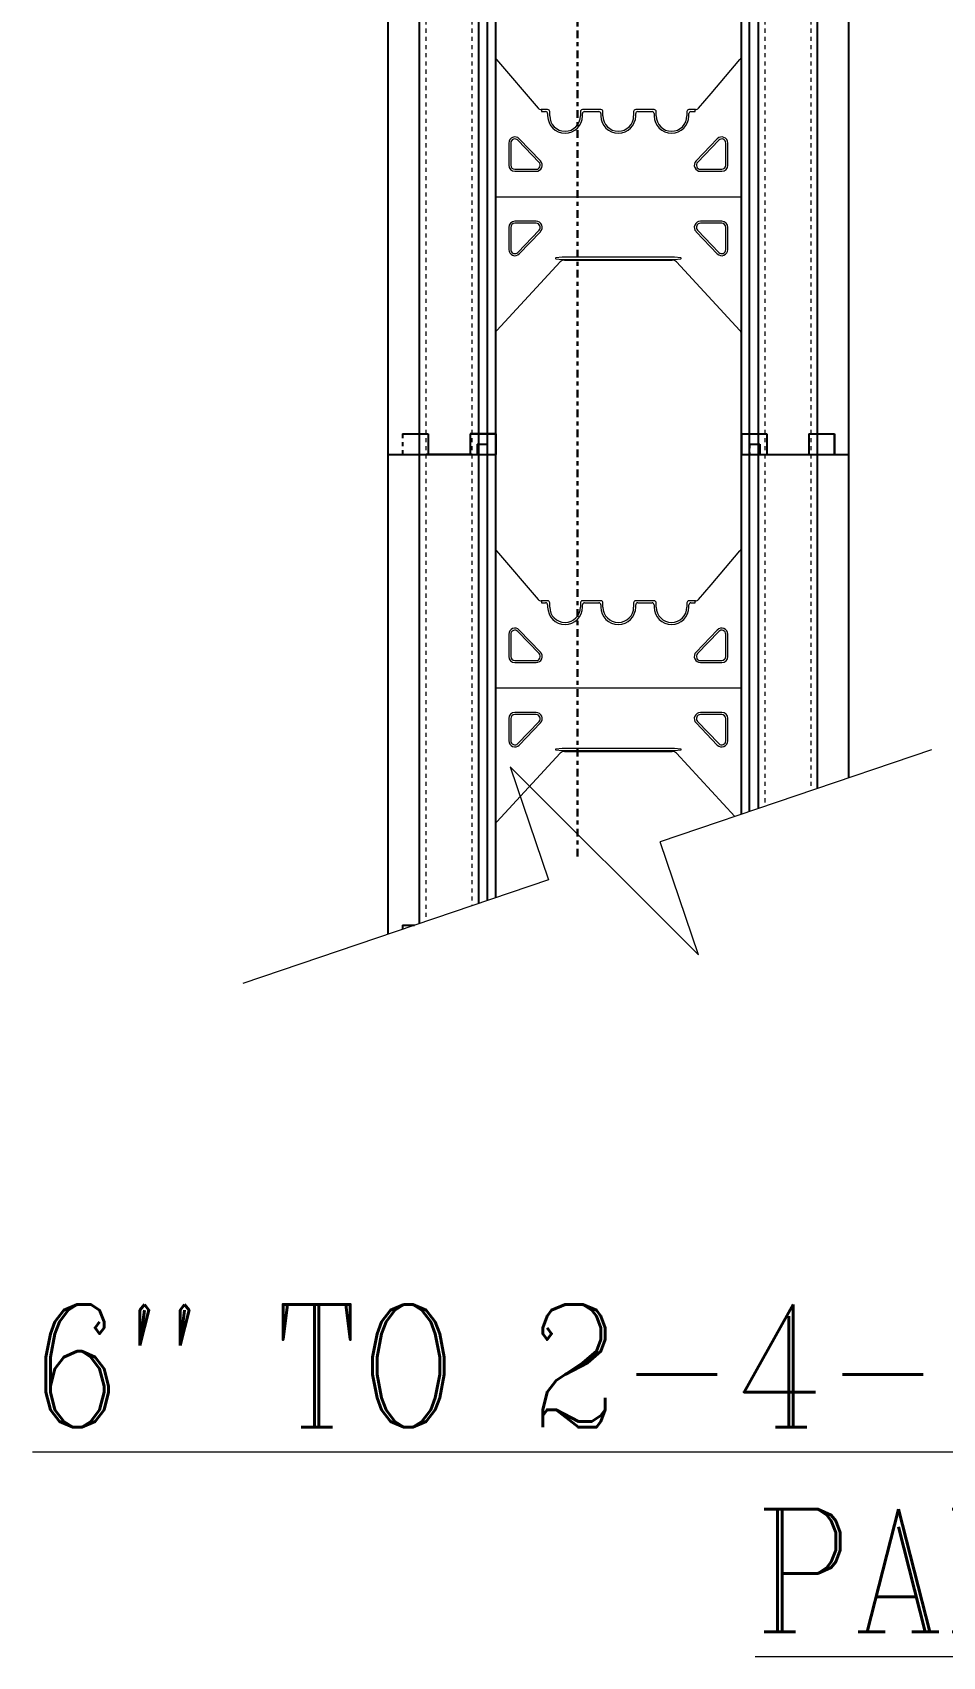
# Model space of a CAD drawing. Header units: inches. Extents: x -97.9 to -4.6, y 287.7 to 374.8.
# Drawn here: x -83.49 to -61.26, y 295.3 to 334.97 of the extents above; entities that cross this region are included whole.
import ezdxf

# ---------------------------------------------------------------- set-up
doc = ezdxf.new("R2010")
doc.units = ezdxf.units.IN
doc.header["$MEASUREMENT"] = 0
for name, pattern in [('CENTER', [2, 1.25, -0.25, 0.25, -0.25]), ('DASHED2', [0.375, 0.25, -0.125]), ('HIDDEN', [0.375, 0.25, -0.125])]:
    doc.linetypes.add(name, pattern=pattern)
for name, color, linetype, lineweight in [('A2 Hatch', 8, 'Continuous', 9), ('DETAILS', 7, 'Continuous', 13), ('DIM', 3, 'Continuous', 13), ('REBAR', 2, 'CENTER', 30)]:
    doc.layers.add(name, color=color, linetype=linetype, lineweight=lineweight)
doc.styles.add('ARCTEXT', font='arctext.shx', dxfattribs={"width": 0.85})
doc.dimstyles.new('ARCTEXT1-4', dxfattribs={"dimtxt": 4, "dimasz": 2, "dimexe": 2, "dimexo": 2, "dimgap": 2, "dimtad": 1, "dimdec": 4, "dimzin": 3, "dimdsep": 46, "dimlunit": 4, "dimtxsty": 'ARCTEXT', "dimblk": 'ARCHTICK', "dimcen": 2, "dimaunit": 1, "dimadec": 0, "dimazin": 0, "dimtfac": 1, "dimtdec": 4, "dimtmove": 2, "dimatfit": 3, "dimldrblk": 'arrow', "dimfxl": 0, "dimtolj": 1, "dimtzin": 0, "dimarcsym": 0})

# ---------------------------------------------------------------- blocks, each defined once
blk = doc.blocks.new('_ArchTick')
at = {"color": 0, "linetype": 'ByBlock', "const_width": 0.15}
blk.add_lwpolyline([(-0.5, -0.5), (0.5, 0.5)], dxfattribs=at)
blk = doc.blocks.new('arrow')
at = {"layer": 'DIM'}
blk.add_hatch(color=253, dxfattribs=at).paths.add_polyline_path([(-2, 0.5), (-2, -0.5), (0, 0)])
at = {"layer": 'DIM', "lineweight": 9}
for points in [[(-2, 0.983), (-2, 0.5), (-2.469, 0.617)], [(0.374, 0.094), (0, 0)], [(0.374, -0.094), (0, 0)], [(-2, -0.983), (-2, -0.5), (-2.469, -0.617)]]:
    blk.add_lwpolyline(points, dxfattribs=at)
at = {"layer": 'DIM', "lineweight": 15}
blk.add_lwpolyline([(0, 0), (-2, -0.5), (-2, 0.5), (0, 0)], dxfattribs=at)

msp = doc.modelspace()

# ---------------------------------------------------------------- linework, layer by layer
at = {"color": 1}
for p, q in [((-63.555, 348.667), (-63.555, 316.763)), ((-72.38, 336.917), (-72.38, 324.667)), ((-72.18, 337.167), (-72.18, 324.667)), ((-66.18, 337.167), (-66.18, 324.667)), ((-65.98, 336.917), (-65.98, 324.667)), ((-74.805, 336.667), (-74.805, 324.667)), ((-74.04, 336.667), (-74.04, 324.667)), ((-72.595, 336.667), (-72.595, 324.667)), ((-65.765, 336.667), (-65.765, 324.667)), ((-64.32, 336.667), (-64.32, 324.667)), ((-74.45, 325.167), (-73.825, 325.167)), ((-74.45, 325.167), (-73.825, 325.167)), ((-74.446, 325.167), (-73.821, 325.167)), ((-73.825, 325.167), (-73.825, 324.667)), ((-73.825, 325.167), (-73.825, 324.667)), ((-73.821, 325.167), (-73.821, 324.667)), ((-72.8, 325.167), (-72.8, 324.667)), ((-72.8, 325.167), (-72.175, 325.167)), ((-72.8, 325.167), (-72.8, 324.667)), ((-72.175, 325.167), (-72.8, 325.167)), ((-72.796, 325.167), (-72.796, 324.667)), ((-72.796, 325.167), (-72.171, 325.167)), ((-72.625, 324.917), (-72.625, 324.667)), ((-72.625, 324.917), (-72.375, 324.917)), ((-72.625, 324.917), (-72.625, 324.667)), ((-72.625, 324.917), (-72.375, 324.917)), ((-72.621, 324.917), (-72.621, 324.667)), ((-72.621, 324.917), (-72.371, 324.917)), ((-72.38, 324.917), (-72.38, 313.771)), ((-72.18, 325.167), (-72.18, 313.838)), ((-72.175, 325.167), (-72.175, 324.667)), ((-72.175, 325.167), (-72.175, 324.667)), ((-72.171, 325.167), (-72.171, 324.667)), ((-66.18, 325.167), (-66.18, 324.667)), ((-66.18, 325.167), (-66.18, 324.667)), ((-66.18, 325.167), (-66.18, 315.873)), ((-66.18, 325.167), (-65.555, 325.167)), ((-66.175, 325.167), (-66.175, 324.667)), ((-66.175, 325.167), (-65.55, 325.167)), ((-65.98, 324.917), (-65.98, 315.941)), ((-65.98, 324.917), (-65.73, 324.917)), ((-65.975, 324.917), (-65.725, 324.917)), ((-65.73, 324.917), (-65.73, 324.667)), ((-65.725, 324.917), (-65.725, 324.667)), ((-65.555, 325.167), (-65.555, 324.667)), ((-65.55, 325.167), (-65.55, 324.667)), ((-64.53, 325.167), (-64.53, 324.667)), ((-64.53, 325.167), (-63.905, 325.167)), ((-64.525, 325.167), (-64.525, 324.667)), ((-64.525, 325.167), (-63.9, 325.167)), ((-63.905, 325.167), (-63.905, 324.667)), ((-63.9, 325.167), (-63.9, 324.667)), ((-74.805, 324.667), (-74.805, 312.948)), ((-74.8, 324.667), (-72.625, 324.667)), ((-74.8, 324.667), (-72.175, 324.667)), ((-74.8, 324.667), (-72.175, 324.667)), ((-74.8, 324.667), (-72.625, 324.667)), ((-74.796, 324.667), (-72.171, 324.667)), ((-74.796, 324.667), (-72.621, 324.667)), ((-74.04, 324.667), (-74.04, 313.208)), ((-72.75, 324.667), (-73.875, 324.667)), ((-72.75, 324.667), (-73.875, 324.667)), ((-72.746, 324.667), (-73.871, 324.667)), ((-72.595, 324.667), (-72.595, 313.698)), ((-72.375, 324.667), (-72.175, 324.667)), ((-72.375, 324.667), (-72.175, 324.667)), ((-72.371, 324.667), (-72.171, 324.667)), ((-66.18, 324.667), (-63.555, 324.667)), ((-66.18, 324.667), (-63.555, 324.667)), ((-66.18, 324.667), (-65.98, 324.667)), ((-66.175, 324.667), (-63.55, 324.667)), ((-66.175, 324.667), (-65.975, 324.667)), ((-65.765, 324.667), (-63.555, 324.667)), ((-65.765, 324.667), (-65.765, 316.014)), ((-65.76, 324.667), (-63.55, 324.667)), ((-64.32, 324.667), (-64.32, 316.504)), ((-74.45, 313.167), (-74.159, 313.167)), ((-74.446, 313.167), (-74.159, 313.167))]:
    msp.add_line(p, q, dxfattribs=at)
at = {"color": 1, "linetype": 'HIDDEN', "ltscale": 0.02}
for p, q in [((-74.45, 325.167), (-73.825, 325.167)), ((-74.45, 325.167), (-74.45, 324.667)), ((-74.45, 325.167), (-73.825, 325.167)), ((-74.45, 325.167), (-74.45, 324.667)), ((-74.446, 325.167), (-73.821, 325.167)), ((-74.446, 325.167), (-74.446, 324.667)), ((-73.825, 325.167), (-73.825, 324.667)), ((-73.825, 325.167), (-73.825, 324.667)), ((-73.821, 325.167), (-73.821, 324.667)), ((-72.8, 325.167), (-72.8, 324.667)), ((-72.8, 325.167), (-72.175, 325.167)), ((-72.8, 325.167), (-72.8, 324.667)), ((-72.796, 325.167), (-72.796, 324.667)), ((-72.796, 325.167), (-72.171, 325.167)), ((-66.18, 325.167), (-65.555, 325.167)), ((-66.18, 325.167), (-65.555, 325.167)), ((-66.175, 325.167), (-65.55, 325.167)), ((-65.98, 324.917), (-65.98, 324.667)), ((-65.98, 324.917), (-65.73, 324.917)), ((-65.98, 324.917), (-65.98, 324.667)), ((-65.98, 324.917), (-65.73, 324.917)), ((-65.975, 324.917), (-65.975, 324.667)), ((-65.975, 324.917), (-65.725, 324.917)), ((-65.73, 324.917), (-65.73, 324.667)), ((-65.73, 324.917), (-65.73, 324.667)), ((-65.725, 324.917), (-65.725, 324.667)), ((-65.555, 325.167), (-65.555, 324.667)), ((-65.555, 325.167), (-65.555, 324.667)), ((-65.55, 325.167), (-65.55, 324.667)), ((-64.53, 325.167), (-64.53, 324.667)), ((-64.53, 325.167), (-63.905, 325.167)), ((-64.53, 325.167), (-64.53, 324.667)), ((-64.53, 325.167), (-63.905, 325.167)), ((-64.525, 325.167), (-64.525, 324.667)), ((-64.525, 325.167), (-63.9, 325.167)), ((-63.905, 325.167), (-63.905, 324.667)), ((-63.905, 325.167), (-63.905, 324.667)), ((-63.9, 325.167), (-63.9, 324.667)), ((-74.45, 313.167), (-74.159, 313.167)), ((-74.45, 313.167), (-74.45, 313.068)), ((-74.446, 313.167), (-74.159, 313.167)), ((-74.446, 313.167), (-74.446, 313.07))]:
    msp.add_line(p, q, dxfattribs=at)
at = {"ltscale": 0.15}
for p, q in [((-73.825, 324.667), (-72.8, 324.667)), ((-73.825, 324.667), (-72.8, 324.667)), ((-73.821, 324.667), (-72.796, 324.667))]:
    msp.add_line(p, q, dxfattribs=at)
at = {"layer": 'A2 Hatch', "linetype": 'DASHED2', "ltscale": 0.15}
for p, q in [((-73.88, 348.667), (-73.88, 313.262)), ((-72.755, 348.667), (-72.755, 313.643)), ((-65.605, 336.667), (-65.605, 324.667)), ((-64.48, 336.667), (-64.48, 324.667)), ((-65.605, 324.667), (-65.605, 316.068)), ((-64.48, 324.667), (-64.48, 316.45))]:
    msp.add_line(p, q, dxfattribs=at)
at = {"layer": 'DETAILS', "color": 6, "lineweight": 20}
for p, q in [((-72.18, 334.399), (-72.18, 334.382)), ((-72.18, 334.382), (-72.18, 327.621)), ((-72.152, 334.313), (-71.134, 333.123)), ((-66.916, 333.485), (-66.208, 334.313)), ((-66.18, 327.621), (-66.18, 334.382)), ((-67.225, 333.123), (-66.916, 333.485)), ((-71.062, 333.092), (-71.055, 333.092)), ((-70.905, 333.092), (-71.062, 333.092)), ((-71.055, 333.092), (-71.055, 333.042)), ((-71.055, 333.042), (-70.955, 333.042)), ((-70.905, 332.992), (-70.905, 332.937)), ((-70.855, 332.937), (-70.855, 333.042)), ((-70.105, 333.042), (-70.105, 332.937)), ((-69.605, 333.092), (-70.055, 333.092)), ((-70.055, 332.937), (-70.055, 332.992)), ((-70.005, 333.042), (-69.655, 333.042)), ((-69.605, 332.992), (-69.605, 332.937)), ((-69.555, 332.937), (-69.555, 333.042)), ((-68.805, 333.042), (-68.805, 332.937)), ((-68.305, 333.092), (-68.755, 333.092)), ((-68.755, 332.937), (-68.755, 332.992)), ((-68.705, 333.042), (-68.355, 333.042)), ((-68.305, 332.992), (-68.305, 332.937)), ((-68.255, 332.937), (-68.255, 333.042)), ((-67.505, 333.042), (-67.505, 332.937)), ((-67.297, 333.092), (-67.455, 333.092)), ((-67.455, 332.937), (-67.455, 332.992)), ((-67.405, 333.042), (-67.305, 333.042)), ((-67.305, 333.042), (-67.305, 333.092)), ((-67.305, 333.092), (-67.297, 333.092)), ((-71.855, 332.273), (-71.855, 331.732)), ((-71.805, 332.273), (-71.805, 331.732)), ((-71.113, 331.801), (-71.633, 332.342)), ((-71.077, 331.836), (-71.597, 332.377)), ((-66.763, 332.377), (-67.282, 331.836)), ((-66.727, 332.342), (-67.246, 331.801)), ((-66.555, 331.732), (-66.555, 332.273)), ((-66.505, 331.732), (-66.505, 332.273)), ((-71.705, 331.632), (-71.185, 331.632)), ((-71.705, 331.582), (-71.185, 331.582)), ((-67.174, 331.632), (-66.655, 331.632)), ((-67.174, 331.582), (-66.655, 331.582)), ((-72.18, 330.962), (-66.18, 330.962)), ((-71.855, 330.212), (-71.855, 329.671)), ((-71.805, 330.212), (-71.805, 329.671)), ((-71.185, 330.362), (-71.705, 330.362)), ((-71.185, 330.312), (-71.705, 330.312)), ((-71.633, 329.602), (-71.113, 330.143)), ((-71.597, 329.567), (-71.077, 330.108)), ((-67.282, 330.108), (-66.763, 329.567)), ((-67.246, 330.143), (-66.727, 329.602)), ((-66.655, 330.362), (-67.174, 330.362)), ((-66.655, 330.312), (-67.174, 330.312)), ((-66.555, 329.671), (-66.555, 330.212)), ((-66.505, 329.671), (-66.505, 330.212)), ((-72.15, 327.691), (-70.599, 329.368)), ((-70.55, 329.482), (-70.706, 329.467)), ((-70.706, 329.447), (-70.55, 329.432)), ((-69.18, 329.482), (-70.55, 329.482)), ((-70.55, 329.432), (-69.18, 329.432)), ((-70.493, 329.412), (-69.18, 329.412)), ((-67.81, 329.482), (-69.18, 329.482)), ((-69.18, 329.432), (-67.81, 329.432)), ((-69.18, 329.412), (-67.867, 329.412)), ((-67.653, 329.467), (-67.81, 329.482)), ((-67.81, 329.432), (-67.653, 329.447)), ((-67.761, 329.368), (-66.209, 327.691)), ((-72.18, 322.399), (-72.18, 322.382)), ((-72.18, 322.382), (-72.18, 315.621)), ((-72.152, 322.313), (-71.134, 321.123)), ((-66.916, 321.485), (-66.208, 322.313)), ((-66.18, 315.873), (-66.18, 322.382)), ((-67.225, 321.123), (-66.916, 321.485)), ((-71.062, 321.092), (-71.055, 321.092)), ((-70.905, 321.092), (-71.062, 321.092)), ((-71.055, 321.092), (-71.055, 321.042)), ((-71.055, 321.042), (-70.955, 321.042)), ((-70.905, 320.992), (-70.905, 320.937)), ((-70.855, 320.937), (-70.855, 321.042)), ((-70.105, 321.042), (-70.105, 320.937)), ((-69.605, 321.092), (-70.055, 321.092)), ((-70.055, 320.937), (-70.055, 320.992)), ((-70.005, 321.042), (-69.655, 321.042)), ((-69.605, 320.992), (-69.605, 320.937)), ((-69.555, 320.937), (-69.555, 321.042)), ((-68.805, 321.042), (-68.805, 320.937)), ((-68.305, 321.092), (-68.755, 321.092)), ((-68.755, 320.937), (-68.755, 320.992)), ((-68.705, 321.042), (-68.355, 321.042)), ((-68.305, 320.992), (-68.305, 320.937)), ((-68.255, 320.937), (-68.255, 321.042)), ((-67.505, 321.042), (-67.505, 320.937)), ((-67.297, 321.092), (-67.455, 321.092)), ((-67.455, 320.937), (-67.455, 320.992)), ((-67.405, 321.042), (-67.305, 321.042)), ((-67.305, 321.042), (-67.305, 321.092)), ((-67.305, 321.092), (-67.297, 321.092)), ((-71.855, 320.273), (-71.855, 319.732)), ((-71.805, 320.273), (-71.805, 319.732)), ((-71.113, 319.801), (-71.633, 320.342)), ((-71.077, 319.836), (-71.597, 320.377)), ((-66.763, 320.377), (-67.282, 319.836)), ((-66.727, 320.342), (-67.246, 319.801)), ((-66.555, 319.732), (-66.555, 320.273)), ((-66.505, 319.732), (-66.505, 320.273)), ((-71.705, 319.632), (-71.185, 319.632)), ((-71.705, 319.582), (-71.185, 319.582)), ((-67.174, 319.632), (-66.655, 319.632)), ((-67.174, 319.582), (-66.655, 319.582)), ((-72.18, 318.962), (-66.18, 318.962)), ((-71.855, 318.212), (-71.855, 317.671)), ((-71.805, 318.212), (-71.805, 317.671)), ((-71.185, 318.362), (-71.705, 318.362)), ((-71.185, 318.312), (-71.705, 318.312)), ((-66.655, 318.362), (-67.174, 318.362)), ((-66.655, 318.312), (-67.174, 318.312)), ((-66.555, 317.671), (-66.555, 318.212)), ((-66.505, 317.671), (-66.505, 318.212)), ((-71.633, 317.602), (-71.113, 318.143)), ((-71.597, 317.567), (-71.077, 318.108)), ((-67.282, 318.108), (-66.763, 317.567)), ((-67.246, 318.143), (-66.727, 317.602)), ((-70.55, 317.482), (-70.706, 317.467)), ((-70.706, 317.447), (-70.55, 317.432)), ((-69.18, 317.482), (-70.55, 317.482)), ((-70.55, 317.432), (-69.18, 317.432)), ((-70.493, 317.412), (-69.18, 317.412)), ((-67.81, 317.482), (-69.18, 317.482)), ((-69.18, 317.432), (-67.81, 317.432)), ((-69.18, 317.412), (-67.867, 317.412)), ((-67.653, 317.467), (-67.81, 317.482)), ((-67.81, 317.432), (-67.653, 317.447)), ((-72.15, 315.691), (-70.599, 317.368)), ((-67.761, 317.368), (-66.33, 315.822))]:
    msp.add_line(p, q, dxfattribs=at)
for centre, radius, start, end in [((-72.08, 334.382), 0.1, 180, 223.8309), ((-66.28, 334.382), 0.1, 316.1691, 360), ((-71.062, 333.192), 0.1, 223.8309, 270), ((-70.955, 332.992), 0.05, 360, 90), ((-70.905, 333.042), 0.05, 0, 90), ((-70.48, 332.937), 0.425, 180, 360), ((-70.48, 332.937), 0.375, 180, 0), ((-70.055, 333.042), 0.05, 90, 180), ((-70.005, 332.992), 0.05, 90, 180), ((-69.655, 332.992), 0.05, 360, 90), ((-69.605, 333.042), 0.05, 0, 90), ((-69.18, 332.937), 0.425, 180, 270), ((-69.18, 332.937), 0.375, 180, 270), ((-69.18, 332.937), 0.425, 270, 0), ((-69.18, 332.937), 0.375, 270, 0), ((-68.755, 333.042), 0.05, 90, 180), ((-68.705, 332.992), 0.05, 90, 180), ((-68.355, 332.992), 0.05, 0, 90), ((-68.305, 333.042), 0.05, 0, 90), ((-67.88, 332.937), 0.425, 180, 0), ((-67.88, 332.937), 0.375, 180, 0), ((-67.455, 333.042), 0.05, 90, 180), ((-67.405, 332.992), 0.05, 90, 180), ((-67.297, 333.192), 0.1, 270, 316.1691), ((-71.705, 332.273), 0.15, 43.8309, 180), ((-71.705, 332.273), 0.1, 43.8309, 180), ((-66.655, 332.273), 0.15, 0, 136.1691), ((-66.655, 332.273), 0.1, 0, 136.1691), ((-71.705, 331.732), 0.15, 180, 270), ((-71.705, 331.732), 0.1, 180, 270), ((-71.185, 331.732), 0.15, 270, 43.8309), ((-71.185, 331.732), 0.1, 270, 43.8309), ((-67.174, 331.732), 0.15, 136.1691, 270), ((-67.174, 331.732), 0.1, 136.1691, 270), ((-66.655, 331.732), 0.15, 270, 0), ((-66.655, 331.732), 0.1, 270, 360), ((-71.705, 330.212), 0.15, 90, 180), ((-71.705, 330.212), 0.1, 90, 180), ((-71.185, 330.212), 0.15, 316.1691, 90), ((-71.185, 330.212), 0.1, 316.1691, 90), ((-67.174, 330.212), 0.15, 90, 223.8309), ((-67.174, 330.212), 0.1, 90, 223.8309), ((-66.655, 330.212), 0.15, 360, 90), ((-66.655, 330.212), 0.1, 0, 90), ((-71.705, 329.671), 0.15, 180, 316.1691), ((-71.705, 329.671), 0.1, 180, 316.1691), ((-66.655, 329.671), 0.15, 223.8309, 360), ((-66.655, 329.671), 0.1, 223.8309, 0), ((-70.705, 329.457), 0.01, 97.4099, 262.5901), ((-70.493, 329.262), 0.15, 90, 135), ((-67.867, 329.262), 0.15, 45, 90), ((-67.655, 329.457), 0.01, 277.4099, 82.5901), ((-72.08, 327.621), 0.1, 135, 180), ((-66.28, 327.621), 0.1, 360, 45), ((-72.08, 322.382), 0.1, 180, 223.8309), ((-66.28, 322.382), 0.1, 316.1691, 360), ((-71.062, 321.192), 0.1, 223.8309, 270), ((-70.955, 320.992), 0.05, 360, 90), ((-70.905, 321.042), 0.05, 0, 90), ((-70.055, 321.042), 0.05, 90, 180), ((-70.005, 320.992), 0.05, 90, 180), ((-69.655, 320.992), 0.05, 360, 90), ((-69.605, 321.042), 0.05, 0, 90), ((-68.755, 321.042), 0.05, 90, 180), ((-68.705, 320.992), 0.05, 90, 180), ((-68.355, 320.992), 0.05, 0, 90), ((-68.305, 321.042), 0.05, 0, 90), ((-67.455, 321.042), 0.05, 90, 180), ((-67.405, 320.992), 0.05, 90, 180), ((-67.297, 321.192), 0.1, 270, 316.1691), ((-70.48, 320.937), 0.425, 180, 360), ((-70.48, 320.937), 0.375, 180, 0), ((-69.18, 320.937), 0.425, 180, 270), ((-69.18, 320.937), 0.375, 180, 270), ((-69.18, 320.937), 0.425, 270, 0), ((-69.18, 320.937), 0.375, 270, 0), ((-67.88, 320.937), 0.425, 180, 0), ((-67.88, 320.937), 0.375, 180, 0), ((-71.705, 320.273), 0.15, 43.8309, 180), ((-71.705, 320.273), 0.1, 43.8309, 180), ((-66.655, 320.273), 0.15, 0, 136.1691), ((-66.655, 320.273), 0.1, 0, 136.1691), ((-71.185, 319.732), 0.15, 270, 43.8309), ((-71.185, 319.732), 0.1, 270, 43.8309), ((-67.174, 319.732), 0.15, 136.1691, 270), ((-67.174, 319.732), 0.1, 136.1691, 270), ((-71.705, 319.732), 0.15, 180, 270), ((-71.705, 319.732), 0.1, 180, 270), ((-66.655, 319.732), 0.15, 270, 0), ((-66.655, 319.732), 0.1, 270, 360), ((-71.705, 318.212), 0.15, 90, 180), ((-71.705, 318.212), 0.1, 90, 180), ((-71.185, 318.212), 0.15, 316.1691, 90), ((-71.185, 318.212), 0.1, 316.1691, 90), ((-67.174, 318.212), 0.15, 90, 223.8309), ((-67.174, 318.212), 0.1, 90, 223.8309), ((-66.655, 318.212), 0.15, 360, 90), ((-66.655, 318.212), 0.1, 0, 90), ((-71.705, 317.671), 0.15, 180, 316.1691), ((-71.705, 317.671), 0.1, 180, 316.1691), ((-70.705, 317.457), 0.01, 97.4099, 262.5901), ((-70.493, 317.262), 0.15, 90, 135), ((-67.867, 317.262), 0.15, 45, 90), ((-67.655, 317.457), 0.01, 277.4099, 82.5901), ((-66.655, 317.671), 0.15, 223.8309, 360), ((-66.655, 317.671), 0.1, 223.8309, 0), ((-72.08, 315.621), 0.1, 135, 180)]:
    msp.add_arc(centre, radius, start, end, dxfattribs=at)
at = {"layer": 'DIM'}
for p, q in [((-61.534, 317.449), (-68.161, 315.201)), ((-71.821, 317.038), (-70.885, 314.278)), ((-67.225, 312.441), (-71.821, 317.038)), ((-67.225, 312.441), (-68.161, 315.201)), ((-70.885, 314.278), (-78.35, 311.746))]:
    msp.add_line(p, q, dxfattribs=at)
at = {"layer": 'REBAR', "ltscale": 0.15}
msp.add_line((-70.174, 359.398), (-70.174, 314.771), dxfattribs=at)

# ---------------------------------------------------------------- texts
at = {"layer": 'DIM', "insert": (-48.787, 303.903), "char_height": 3, "width": 77.5648, "attachment_point": 2, "style": 'ARCTEXT'}
msp.add_mtext('{\\Fromanc.shx|c0;\\L6" TO 2-4-2 (4") WALL; WOOD FLOOR PARALLEL TO WALL}\\P\\P         ', dxfattribs=at)

# ---------------------------------------------------------------- leaders
at = {"layer": 'DIM'}
msp.add_leader([(-62.055, 342.667), (-26.047, 314.585), (-25.047, 314.585)], dimstyle='ARCTEXT1-4', override={"dimasz": 0.5, "dimtad": 0}, dxfattribs=at)

doc.saveas('drawing.dxf')
